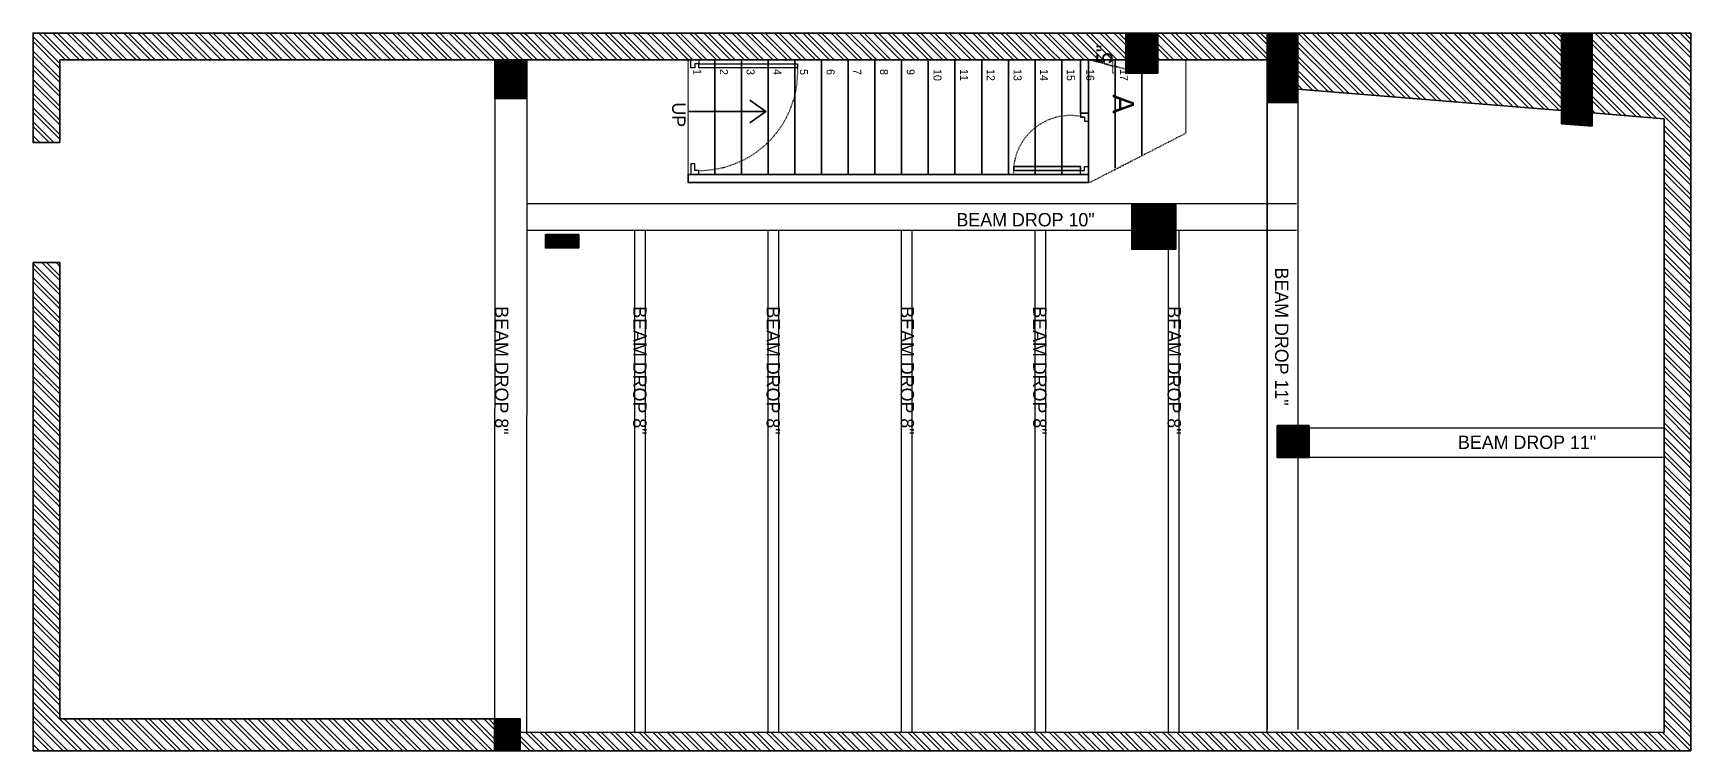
# Model space of a CAD drawing. Header units: inches. Extents: x -109431 to 29005, y -34715 to -1756.
# Drawn here: x -59427 to -58806, y -12061 to -11792 of the extents above; entities that cross this region are included whole.
import ezdxf
from ezdxf.lldxf.tags import DXFTag

# ---------------------------------------------------------------- set-up
doc = ezdxf.new("R2010")
doc.units = ezdxf.units.IN
doc.header["$LTSCALE"] = 0.05
doc.header["$MEASUREMENT"] = 0
doc.header["$PDMODE"] = 3
doc.header["$PDSIZE"] = -4
doc.linetypes.add('ACAD_ISO03W100', pattern=[30, 12, -18])
doc.linetypes.add('DASHED2', pattern=[0.375, 0.25, -0.125])
doc.layers.get('Defpoints').update_dxf_attribs({"linetype": 'DASHED2'})
for name, color, linetype in [('beam', 80, 'DASHED2'), ('Column', 6, 'Continuous'), ('Dim', 4, 'Continuous'), ('Door', 3, 'Continuous'), ('text', 4, 'Continuous')]:
    doc.layers.add(name, color=color, linetype=linetype)
doc.layers.add('hatch', color=7, linetype='Continuous', lineweight=25)
doc.layers.add('WALL', color=7, linetype='Continuous', lineweight=35)
doc.styles.get("Standard").update_dxf_attribs({"font": 'stylu.ttf', "height": 6})
tags = doc.linetypes.add('A2-XREF-115_FURN$0$DASHED', pattern=[0.75, 0.5, -0.25]).pattern_tags.tags
tags[6:7] = [DXFTag(74, 4), DXFTag(75, 0), DXFTag(340, '0'), DXFTag(46, 1.0), DXFTag(50, 0.0), DXFTag(44, 0.0), DXFTag(45, 0.0)]
tags[4:5] = [DXFTag(74, 4), DXFTag(75, 0), DXFTag(340, '0'), DXFTag(46, 1.0), DXFTag(50, 0.0), DXFTag(44, 0.0), DXFTag(45, 0.0)]
doc.dimstyles.new('STANDARD$0', dxfattribs={"dimscale": 0, "dimtxt": 4, "dimasz": 0.5, "dimexe": 0, "dimexo": 0, "dimgap": 0, "dimtad": 0, "dimzin": 0, "dimdsep": 46, "dimlunit": 4, "dimtxsty": 'Standard', "dimblk": 'ARCHTICK', "dimcen": 0.09375, "dimclrd": 256, "dimclre": 8, "dimclrt": 7, "dimadec": 0, "dimazin": 0, "dimtfac": 1, "dimtofl": 0, "dimtmove": 1, "dimatfit": 3, "dimldrblk": 'OBLIQUE', "dimfxl": 0.1875, "dimtolj": 1, "dimtzin": 0, "dimlwd": -1, "dimlwe": -1, "dimarcsym": 0})
pattern_1 = [(315, (-55036.8745, 72471.6486), (2.65165043, 2.65165043), []), (315, (-55036.8745, 72469.881), (2.65165043, 2.65165043), [])]
pattern_2 = [(315, (-55036.87453, 72471.64858), (0.08838834765, 0.08838834765), [])]

# ---------------------------------------------------------------- blocks, each defined once
blk = doc.blocks.new('_ArchTick')
at = {"color": 0, "const_width": 0.15}
blk.add_lwpolyline([(-0.5, -0.5), (0.5, 0.5)], dxfattribs=at)
blk = doc.blocks.new('*D277')
at = {"layer": 'Defpoints', "color": 0, "ltscale": 0.25, "transparency": 16777216}
for p in [(-59022.73, -11801.65), (-59017.93, -11801.65), (-59017.93, -11806.65)]:
    blk.add_point(p, dxfattribs=at)
at = {"layer": 'Dim', "linetype": 'ACAD_ISO03W100', "ltscale": 0.25, "transparency": 16777216}
for p, q in [((-59022.73, -11804.15), (-59025.86, -11803.21)), ((-59022.73, -11806.65), (-59022.73, -11801.65))]:
    blk.add_line(p, q, dxfattribs=at)
at = {"layer": 'Dim', "color": 8, "linetype": 'ACAD_ISO03W100', "ltscale": 0.25, "transparency": 16777216}
for p, q in [((-59022.54, -11801.65), (-59022.73, -11801.65)), ((-59022.54, -11806.65), (-59022.73, -11806.65))]:
    blk.add_line(p, q, dxfattribs=at)
at = {"layer": 'Dim', "ltscale": 0.25, "transparency": 16777216, "xscale": 0.5, "yscale": 0.5, "zscale": 0.5}
for p, rotation in [((-59022.73, -11801.65), 90), ((-59022.73, -11806.65), 270)]:
    blk.add_blockref('_ArchTick', p, dxfattribs=dict(at, rotation=rotation))
at = {"layer": 'Dim', "color": 7, "ltscale": 0.25, "transparency": 16777216, "insert": (-59025.86, -11799.6), "char_height": 6, "attachment_point": 5, "rotation": 90}
blk.add_mtext('\\A1;5"', dxfattribs=at)
blk = doc.blocks.new('_OBLIQUE')
at = {"color": 0, "linetype": 'ByBlock'}
blk.add_line((-0.5, -0.5), (0.5, 0.5), dxfattribs=at)

msp = doc.modelspace()

# ---------------------------------------------------------------- hatches: boundary and pattern name
at = {"layer": 'Column', "ltscale": 0.25}
h = msp.add_hatch(dxfattribs=at)
h.set_pattern_fill('ANSI31', color=1, angle=270)
h.set_pattern_definition(pattern_2)
h.paths.add_polyline_path([(-59005.927, -11806.65167), (-59005.927, -11791.65167), (-59017.927, -11791.65167), (-59017.927, -11806.65167)])
h = msp.add_hatch(dxfattribs=at)
h.set_pattern_fill('ANSI31', color=1, angle=270)
h.set_pattern_definition(pattern_2)
h.paths.add_polyline_path([(-58953.427, -11817.65167), (-58953.427, -11791.65167), (-58964.927, -11791.65167), (-58964.927, -11817.65167)])
h = msp.add_hatch(dxfattribs=at)
h.set_pattern_fill('ANSI31', color=1, angle=270)
h.set_pattern_definition(pattern_2)
h.paths.add_polyline_path([(-58843.1307, -11826.5377), (-58843.1307, -11791.65167), (-58854.6307, -11791.65167), (-58854.6307, -11825.6112)])
at = {"layer": 'Column', "ltscale": 0.25, "true_color": 0xf8991e}
h = msp.add_hatch(dxfattribs=at)
h.set_pattern_fill('ANSI31', color=30, angle=270)
h.set_pattern_definition(pattern_2)
h.paths.add_polyline_path([(-59242.427, -11816.15167), (-59242.427, -11801.65167), (-59254.427, -11801.65167), (-59254.427, -11816.15167)])
h = msp.add_hatch(dxfattribs=at)
h.set_pattern_fill('ANSI31', color=30, angle=270)
h.set_pattern_definition(pattern_2)
h.paths.add_polyline_path([(-59001.92703, -11872.65167), (-59001.927, -11865.65167), (-59015.677, -11865.65167), (-59015.677, -11872.65167)])
h.paths.add_polyline_path([(-58999.177, -11872.65167), (-58999.177, -11865.65167), (-59001.927, -11865.65167), (-59001.92703, -11872.65167)])
h.paths.add_polyline_path([(-59001.927, -11865.65167), (-58999.177, -11865.65167), (-58999.177, -11855.65167), (-59015.677, -11855.65167), (-59015.677, -11865.65167)])
h = msp.add_hatch(dxfattribs=at)
h.set_pattern_fill('ANSI31', color=30, angle=270)
h.set_pattern_definition(pattern_2)
h.paths.add_polyline_path([(-59222.927, -11872.15167), (-59222.927, -11867.15167), (-59235.427, -11867.15167), (-59235.427, -11872.15167)])
at = {"layer": 'Column', "ltscale": 0.25}
h = msp.add_hatch(dxfattribs=at)
h.set_pattern_fill('ANSI31', color=1, angle=270)
h.set_pattern_definition(pattern_2)
h.paths.add_polyline_path([(-58953.43022, -11950.71295), (-58953.43022, -11938.71295), (-58961.1307, -11938.71295), (-58961.1307, -11950.71295)])
h.paths.add_polyline_path([(-58949.1307, -11950.71295), (-58949.1307, -11939.71295), (-58953.43022, -11939.71295), (-58953.43022, -11950.71295)])
h.paths.add_polyline_path([(-58949.1307, -11939.71295), (-58949.1307, -11938.71295), (-58953.43022, -11938.71295), (-58953.43022, -11939.71295)])
h = msp.add_hatch(dxfattribs=at)
h.set_pattern_fill('ANSI31', color=1, angle=270)
h.set_pattern_definition(pattern_2)
h.paths.add_polyline_path([(-59244.92742, -12060.65167), (-59244.92742, -12048.65167), (-59254.46094, -12048.65167), (-59254.46094, -12060.65167)])
at = {"layer": 'hatch', "ltscale": 0.25}
h = msp.add_hatch(dxfattribs=at)
h.set_pattern_fill('ANSI32', color=8, scale=10, angle=270)
h.set_pattern_definition(pattern_1)
h.paths.add_polyline_path([(-59254.427, -11801.65167), (-59254.427, -11791.65167), (-59427.427, -11791.65167), (-59427.427, -11832.65167), (-59417.427, -11832.65167), (-59417.427, -11801.65167)])
h = msp.add_hatch(dxfattribs=at)
h.set_pattern_fill('ANSI32', color=8, scale=10, angle=270)
h.set_pattern_definition(pattern_1)
h.paths.add_polyline_path([(-59242.427, -11801.65167), (-59242.427, -11791.65167), (-59254.427, -11791.65167), (-59254.427, -11801.65167)])
h = msp.add_hatch(dxfattribs=at)
h.set_pattern_fill('ANSI32', color=8, scale=10, angle=270)
h.set_pattern_definition(pattern_1)
h.paths.add_polyline_path([(-58816.1307, -11823.71295), (-58816.1307, -12053.71295), (-59244.92742, -12053.65167), (-59244.92742, -12060.65167), (-58806.1307, -12060.65167), (-58806.1307, -11791.65167), (-58988.90824, -11791.65167), (-58988.90824, -11801.65167), (-58964.927, -11801.65167), (-58953.427, -11801.65167), (-58953.427, -11812.65167), (-58854.6307, -11820.6112), (-58843.1307, -11821.5377)])
h.paths.add_polyline_path([(-58843.54514, -11820.507), (-58843.54514, -11827.59841), (-58835.3023, -11827.59841), (-58835.3023, -11820.507)], flags=24)
h = msp.add_hatch(dxfattribs=at)
h.set_pattern_fill('ANSI32', color=8, scale=10, angle=270)
h.set_pattern_definition(pattern_1)
h.paths.add_polyline_path([(-59046.21693, -11801.65167), (-59046.21693, -11791.65167), (-59181.927, -11791.65167), (-59223.427, -11791.65167), (-59242.427, -11791.65167), (-59242.427, -11801.65167), (-59223.427, -11801.65167), (-59181.927, -11801.65167)])
h = msp.add_hatch(dxfattribs=at)
h.set_pattern_fill('ANSI32', color=8, scale=10, angle=270)
h.set_pattern_definition(pattern_1)
h.paths.add_polyline_path([(-59005.927, -11806.65167), (-59005.927, -11801.65167), (-58988.90824, -11801.65167), (-58988.90824, -11791.65167), (-59046.21693, -11791.65167), (-59046.21693, -11801.65167), (-59031.927, -11801.65167), (-59017.927, -11801.65167), (-59017.927, -11806.65167)])
h = msp.add_hatch(dxfattribs=at)
h.set_pattern_fill('ANSI32', color=8, scale=10, angle=270)
h.set_pattern_definition(pattern_1)
h.paths.add_polyline_path([(-59254.46094, -12060.65167), (-59254.46094, -12048.65167), (-59417.427, -12048.65167), (-59417.427, -11877.65167), (-59427.427, -11877.65167), (-59427.427, -12060.65167)])

# ---------------------------------------------------------------- linework, layer by layer
at = {"layer": 'beam', "linetype": 'A2-XREF-115_FURN$0$DASHED', "ltscale": 150}
for points in [[(-59254.427, -11816.15167), (-59254.46094, -12048.65167)], [(-59242.427, -11816.15167), (-59242.46094, -12053.65202)], [(-58964.927, -12053.69209), (-58964.927, -11817.65167)], [(-58964.927, -11817.65167), (-58964.927, -12052.5756)], [(-58953.43022, -11817.69169), (-58953.43022, -12052.61563)], [(-58953.927, -11855.65167), (-59242.43264, -11855.65167)], [(-58953.927, -11865.65167), (-59242.43407, -11865.65167)], [(-59201.92785, -12053.65781), (-59201.927, -11865.65167)], [(-59197.92785, -12053.65781), (-59197.927, -11865.65167)], [(-59151.92785, -12053.65781), (-59151.927, -11865.65167)], [(-59147.92785, -12053.65781), (-59147.927, -11865.65167)], [(-59101.92785, -12053.65781), (-59101.927, -11865.65167)], [(-59097.92785, -12053.65781), (-59097.927, -11865.65167)], [(-59051.92785, -12053.65781), (-59051.927, -11865.65167)], [(-59047.92785, -12053.65781), (-59047.927, -11865.65167)], [(-59001.92785, -12053.65781), (-59001.927, -11865.65167)], [(-58997.92785, -12053.65781), (-58997.927, -11865.65167)], [(-58816.1307, -11939.71295), (-58953.927, -11939.71295)], [(-58816.1307, -11950.71295), (-58953.927, -11950.71295)]]:
    msp.add_lwpolyline(points, dxfattribs=at)
at = {"layer": 'Door', "ltscale": 0.25}
for points in [[(-59180.91851, -11804.65167), (-59180.91851, -11801.65167), (-59177.91851, -11801.65167), (-59177.91851, -11803.15167), (-59179.41851, -11803.15167), (-59179.41851, -11804.65167)], [(-59140.91851, -11803.15167), (-59140.91851, -11804.65167), (-59177.91851, -11804.65167), (-59177.91851, -11803.15167)], [(-59031.927, -11824.65167), (-59031.927, -11821.65167), (-59034.927, -11821.65167), (-59034.927, -11823.15167), (-59033.427, -11823.15167), (-59033.427, -11824.65167)], [(-59180.91851, -11840.65167), (-59180.91851, -11844.65167), (-59177.91851, -11844.65167), (-59177.91851, -11843.15167), (-59179.41851, -11843.15167), (-59179.41851, -11840.65167)], [(-59031.927, -11841.65167), (-59031.927, -11844.65167), (-59034.927, -11844.65167), (-59034.927, -11843.15167), (-59033.427, -11843.15167), (-59033.427, -11841.65167)]]:
    msp.add_lwpolyline(points, close=True, dxfattribs=at)
at = {"layer": 'Door', "linetype": 'ACAD_ISO03W100', "ltscale": 0.25}
for centre, radius, start, end in [((-59177.97773, -11806.0442), 37.10751, 270.09143649, 2.92343502), ((-59038.71052, -11843.86154), 21.33126, 75.65918756, 182.12277669)]:
    msp.add_arc(centre, radius, start, end, dxfattribs=at)
at = {"layer": 'WALL', "ltscale": 0.25}
for p, q in [((-59417.427, -11877.65167), (-59417.427, -12048.65167)), ((-59417.427, -12048.65167), (-59251.427, -12048.65167)), ((-59251.427, -12048.65167), (-59244.927, -12048.65167)), ((-59244.927, -12048.65167), (-59244.927, -12053.65167)), ((-59244.927, -12053.65167), (-58816.1307, -12053.71295)), ((-59427.427, -12060.65167), (-58806.1307, -12060.65167))]:
    msp.add_line(p, q, dxfattribs=at)
for points in [[(-59427.427, -11832.65167), (-59427.427, -11791.65167), (-59242.427, -11791.65167)], [(-59242.427, -11791.65167), (-59223.427, -11791.65167), (-59181.927, -11791.65167), (-58806.1307, -11791.65167)], [(-58854.6307, -11791.65167), (-58854.6307, -11825.6112)], [(-58843.1307, -11791.65167), (-58843.1307, -11826.5377)], [(-58806.1307, -12060.65167), (-58806.1307, -11791.65167)], [(-59417.427, -11832.65167), (-59417.427, -11801.65167)], [(-59417.427, -11801.65167), (-59242.427, -11801.65167)], [(-59242.427, -11801.65167), (-59223.427, -11801.65167), (-59181.927, -11801.65167), (-59031.927, -11801.65167)], [(-59031.927, -11801.65167), (-59017.927, -11801.65167), (-59017.927, -11806.65167), (-59005.927, -11806.65167), (-59005.927, -11801.65167), (-58964.927, -11801.65167), (-58964.927, -11817.65167), (-58953.427, -11817.65167), (-58953.427, -11812.65167), (-58953.427, -11812.65167)], [(-58953.427, -11812.65167), (-58854.6307, -11820.6112)], [(-58843.1307, -11821.5377), (-58816.1307, -11823.71295)], [(-59181.927, -11844.65167), (-59181.927, -11847.65167), (-59031.927, -11847.65167), (-59031.927, -11824.65167)], [(-58854.6307, -11825.6112), (-58843.1307, -11826.5377)], [(-58816.1307, -12053.71295), (-58816.1307, -11823.71295)], [(-59427.427, -11832.65167), (-59417.427, -11832.65167)], [(-58999.177, -11855.65167), (-58999.177, -11872.65167), (-59015.677, -11872.65167), (-59015.677, -11855.65167), (-58999.177, -11855.65167)], [(-59427.427, -11877.65167), (-59417.427, -11877.65167)], [(-59427.427, -11877.65167), (-59427.427, -12060.65167)]]:
    msp.add_lwpolyline(points, dxfattribs=at)
for points in [[(-59005.927, -11806.65167), (-59005.927, -11791.65167), (-59017.927, -11791.65167), (-59017.927, -11806.65167)], [(-58953.427, -11817.65167), (-58953.427, -11791.65167), (-58964.927, -11791.65167), (-58964.927, -11817.65167)], [(-59254.427, -11801.65167), (-59254.427, -11816.15167), (-59242.427, -11816.15167), (-59242.427, -11801.65167)], [(-59031.927, -11801.65167), (-59031.927, -11821.65167), (-59034.927, -11821.65167), (-59034.927, -11801.65167)], [(-59034.927, -11843.15167), (-59059.927, -11843.15167), (-59059.927, -11841.65167), (-59034.927, -11841.65167)], [(-59031.927, -11847.65167), (-59031.927, -11844.65167), (-59181.927, -11844.65167), (-59181.927, -11847.65167)], [(-59235.427, -11867.15167), (-59235.427, -11872.15167), (-59222.927, -11872.15167), (-59222.927, -11867.15167)], [(-58949.1307, -11938.71295), (-58949.1307, -11950.71295), (-58961.1307, -11950.71295), (-58961.1307, -11938.71295)], [(-59254.46094, -12048.65167), (-59254.46094, -12060.65167), (-59244.92742, -12060.65167), (-59244.92742, -12048.65167)]]:
    msp.add_lwpolyline(points, close=True, dxfattribs=at)
at = {"layer": 'WALL', "color": 8, "linetype": 'ACAD_ISO03W100', "ltscale": 0.25}
for points in [[(-59017.927, -11805.11321), (-59031.427, -11801.65167), (-59181.927, -11801.65167), (-59181.927, -11844.65167)], [(-58995.427, -11801.65167), (-58995.427, -11829.15167)], [(-59031.427, -11847.65167), (-58995.427, -11829.15167)]]:
    msp.add_lwpolyline(points, dxfattribs=at)
at = {"layer": 'WALL', "color": 8, "ltscale": 0.25}
for points in [[(-59171.927, -11801.65167), (-59171.927, -11844.65167)], [(-59161.927, -11801.65167), (-59161.927, -11844.65167)], [(-59151.927, -11801.65167), (-59151.927, -11844.65167)], [(-59141.927, -11801.65167), (-59141.927, -11844.65167)], [(-59131.927, -11801.65167), (-59131.927, -11844.65167)], [(-59121.927, -11801.65167), (-59121.927, -11844.65167)], [(-59111.927, -11801.65167), (-59111.927, -11844.65167)], [(-59101.927, -11801.65167), (-59101.927, -11844.65167)], [(-59091.927, -11801.65167), (-59091.927, -11844.65167)], [(-59081.927, -11801.65167), (-59081.927, -11844.65167)], [(-59071.927, -11801.65167), (-59071.927, -11844.65167)], [(-59061.927, -11801.65167), (-59061.927, -11844.65167)], [(-59051.927, -11801.65167), (-59051.927, -11844.65167)], [(-59041.927, -11801.65167), (-59041.927, -11844.65167)], [(-59031.927, -11802.44809), (-59031.927, -11842.15167)], [(-59021.927, -11801.65167), (-59021.927, -11842.15167)], [(-59011.927, -11806.65167), (-59011.927, -11837.63083)]]:
    msp.add_lwpolyline(points, dxfattribs=at)

# ---------------------------------------------------------------- texts
at = {"layer": 'beam', "ltscale": 0.25, "char_height": 5, "attachment_point": 1}
for s, insert in [('BEAM DROP 10"', (-59081.37362, -11859.0673)), ('BEAM DROP 11"', (-58893.40385, -11942.5009))]:
    msp.add_mtext_dynamic_manual_height_columns(s, width=140.0181711, gutter_width=1, heights=[0], dxfattribs=dict(at, insert=insert))
at = {"layer": 'beam', "ltscale": 0.25, "char_height": 5, "attachment_point": 1, "rotation": 270}
for s, insert in [('BEAM DROP 11"', (-58956.95523, -11879.48679)), ('BEAM DROP 8"', (-59249.32213, -11894.03393)), ('BEAM DROP 8"', (-59197.53918, -11894.03393)), ('BEAM DROP 8"', (-59147.55246, -11894.03393)), ('BEAM DROP 8"', (-59097.28793, -11894.03393)), ('BEAM DROP 8"', (-59047.62721, -11894.03393)), ('BEAM DROP 8"', (-58997.24632, -11894.03393))]:
    msp.add_mtext_dynamic_manual_height_columns(s, width=140.0181711, gutter_width=1, heights=[0], dxfattribs=dict(at, insert=insert))
at = {"layer": 'Dim', "ltscale": 0.25, "attachment_point": 1, "rotation": 270}
for s, insert, char_height in [('1 ', (-59177.02509, -11805.09676), 3), ('2 ', (-59167.02509, -11805.09676), 3), ('3 ', (-59157.02509, -11805.09676), 3), ('4 ', (-59146.96906, -11805.09676), 3), ('5 ', (-59137.02509, -11805.09676), 3), ('6 ', (-59127.02509, -11805.09676), 3), ('7 ', (-59117.02509, -11805.09676), 3), ('8 ', (-59107.02509, -11805.09676), 3), ('9 ', (-59097.02509, -11805.09676), 3), ('10 ', (-59086.96906, -11805.09676), 3), ('11 ', (-59077.02509, -11805.09676), 3), ('12 ', (-59067.02509, -11805.09676), 3), ('13 ', (-59056.96906, -11805.09676), 3), ('14 ', (-59047.02509, -11805.09676), 3), ('15', (-59037.02509, -11805.09676), 3), ('16', (-59029.7364, -11805.09676), 3), ('17 ', (-59017.02509, -11805.09676), 3), ('UP ', (-59182.92509, -11817.59676), 5)]:
    msp.add_mtext_dynamic_manual_height_columns(s, width=44, gutter_width=1, heights=[0], dxfattribs=dict(at, insert=insert, char_height=char_height))
at = {"layer": 'text', "color": 3, "ltscale": 0.25, "insert": (-59014.79506, -11814.63039), "char_height": 8, "attachment_point": 1, "rotation": 270}
msp.add_mtext_dynamic_manual_height_columns('A', width=153.5561333, gutter_width=1, heights=[0], dxfattribs=at)

# ---------------------------------------------------------------- dimensions: what is measured, and where the dimension line sits
at = {"layer": 'Dim', "ltscale": 0.25}
dim = msp.add_linear_dim(base=(-59022.73201, -11801.65167), p1=(-59017.927, -11806.65167), p2=(-59017.927, -11801.65167), angle=270, dimstyle='STANDARD$0', override={"dimscale": 1, "dimfxlon": 1}, dxfattribs=at)
dim.commit()
dim.dimension.update_dxf_attribs({"geometry": '*D277', "text_midpoint": (-59025.86159, -11803.21279)})

# ---------------------------------------------------------------- leaders
at = {"layer": 'WALL', "ltscale": 0.25}
msp.add_leader([(-59152.80328, -11821.02869), (-59181.83722, -11821.02869)], dimstyle='STANDARD$0', override={"dimscale": 1, "dimasz": 6, "dimldrblk": 'Open90', "dimfxlon": 1}, dxfattribs=at)

doc.saveas('drawing.dxf')
